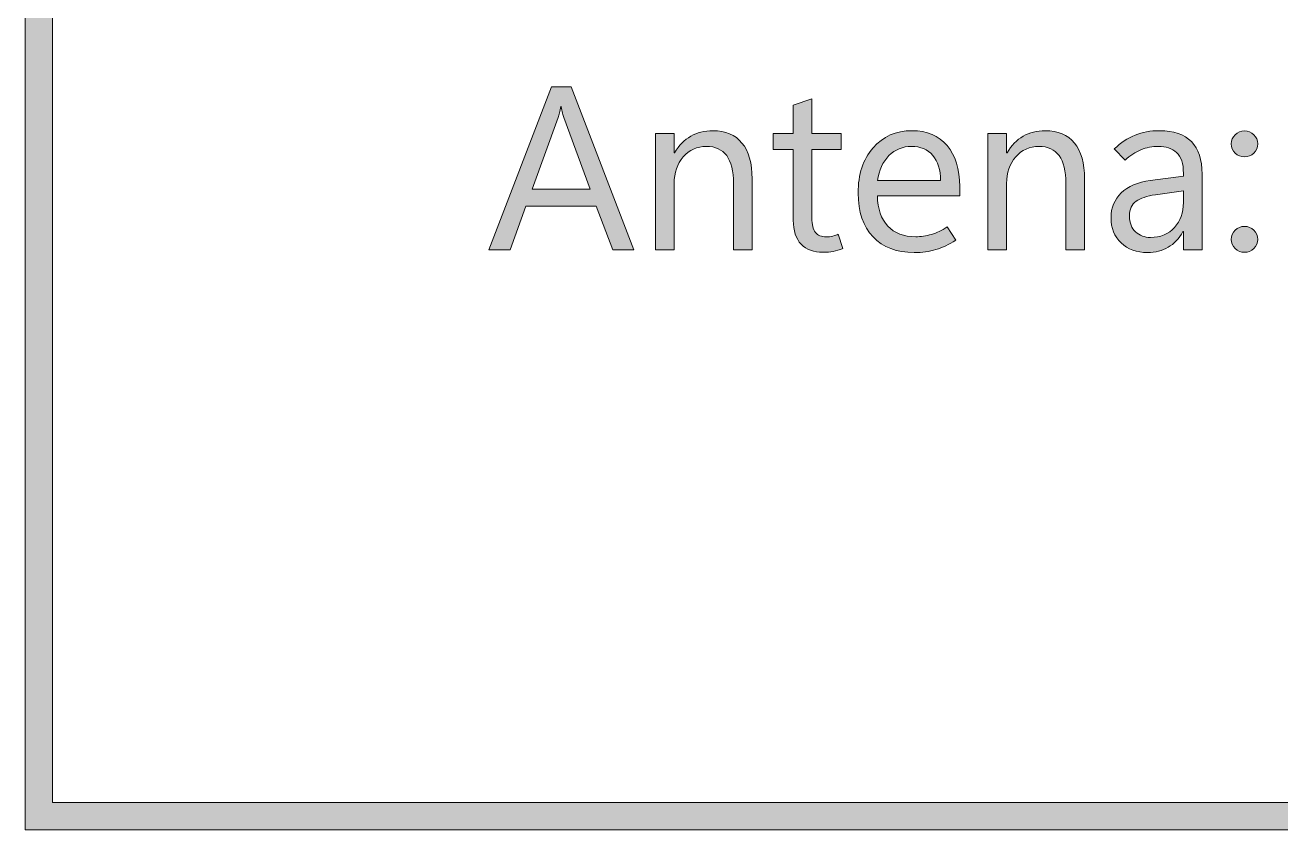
# Model space of a CAD drawing. Extents: x 0 to 227, y 0 to 170.
# Drawn here: x 0 to 64.7, y 0 to 41.5 of the extents above; entities that cross this region are included whole.
import ezdxf

# ---------------------------------------------------------------- set-up
doc = ezdxf.new("R2010")
doc.units = 0
doc.header["$MEASUREMENT"] = 0
doc.layers.add('Layer 1', color=7, linetype='Continuous')

# ---------------------------------------------------------------- blocks, each defined once
blk = doc.blocks.new('block 9')
at = {"layer": 'Layer 1', "true_color": 0x231f20}
h = blk.add_hatch(color=250, dxfattribs=at)
h.dxf.hatch_style = 2
h.paths.add_polyline_path([(23.902, 29.905), (27.125, 38.308), (28.145, 38.308), (31.379, 29.905), (30.289, 29.905), (29.439, 32.155), (25.801, 32.155), (24.998, 29.905)])
edge = h.paths.add_edge_path()
edge.add_spline(control_points=[(26.129, 33.04), (26.129, 33.04), (29.117, 33.04), (29.117, 33.04), (29.117, 33.04), (27.758, 36.726), (27.758, 36.726), (27.734, 36.784), (27.713, 36.86), (27.693, 36.954), (27.674, 37.048), (27.652, 37.159), (27.629, 37.288), (27.629, 37.288), (27.605, 37.288), (27.605, 37.288), (27.586, 37.171), (27.565, 37.065), (27.544, 36.972), (27.522, 36.878), (27.498, 36.796), (27.471, 36.726), (27.471, 36.726), (26.129, 33.04), (26.129, 33.04)], knot_values=[0, 0, 0, 0, 1, 1, 1, 2, 2, 2, 3, 3, 3, 4, 4, 4, 5, 5, 5, 6, 6, 6, 7, 7, 7, 8, 8, 8, 8], degree=3, periodic=1)
h = blk.add_hatch(color=250, dxfattribs=at)
h.dxf.hatch_style = 2
edge = h.paths.add_edge_path()
edge.add_spline(control_points=[(42.137, 29.976), (41.973, 29.909), (41.812, 29.859), (41.653, 29.826), (41.495, 29.793), (41.316, 29.776), (41.117, 29.776), (40.641, 29.776), (40.267, 29.916), (39.995, 30.195), (39.724, 30.475), (39.588, 30.888), (39.588, 31.435), (39.588, 31.435), (39.588, 35.085), (39.588, 35.085), (39.588, 35.085), (38.557, 35.085), (38.557, 35.085), (38.557, 35.085), (38.557, 35.905), (38.557, 35.905), (38.557, 35.905), (39.588, 35.905), (39.588, 35.905), (39.588, 35.905), (39.588, 37.37), (39.588, 37.37), (39.588, 37.37), (40.549, 37.681), (40.549, 37.681), (40.549, 37.681), (40.549, 35.905), (40.549, 35.905), (40.549, 35.905), (42.061, 35.905), (42.061, 35.905), (42.061, 35.905), (42.061, 35.085), (42.061, 35.085), (42.061, 35.085), (40.549, 35.085), (40.549, 35.085), (40.549, 35.085), (40.549, 31.546), (40.549, 31.546), (40.549, 31.202), (40.61, 30.954), (40.733, 30.802), (40.856, 30.649), (41.041, 30.573), (41.287, 30.573), (41.404, 30.573), (41.518, 30.587), (41.627, 30.614), (41.736, 30.642), (41.828, 30.673), (41.902, 30.708), (41.902, 30.708), (42.137, 29.976), (42.137, 29.976)], knot_values=[0, 0, 0, 0, 1, 1, 1, 2, 2, 2, 3, 3, 3, 4, 4, 4, 5, 5, 5, 6, 6, 6, 7, 7, 7, 8, 8, 8, 9, 9, 9, 10, 10, 10, 11, 11, 11, 12, 12, 12, 13, 13, 13, 14, 14, 14, 15, 15, 15, 16, 16, 16, 17, 17, 17, 18, 18, 18, 19, 19, 19, 20, 20, 20, 20], degree=3, periodic=1)
h = blk.add_hatch(color=250, dxfattribs=at)
h.dxf.hatch_style = 2
edge = h.paths.add_edge_path()
edge.add_spline(control_points=[(37.467, 29.905), (37.467, 29.905), (36.506, 29.905), (36.506, 29.905), (36.506, 29.905), (36.506, 33.327), (36.506, 33.327), (36.506, 33.964), (36.39, 34.441), (36.157, 34.76), (35.925, 35.078), (35.576, 35.237), (35.111, 35.237), (34.631, 35.237), (34.233, 35.057), (33.919, 34.695), (33.604, 34.334), (33.447, 33.878), (33.447, 33.327), (33.447, 33.327), (33.447, 29.905), (33.447, 29.905), (33.447, 29.905), (32.486, 29.905), (32.486, 29.905), (32.486, 29.905), (32.486, 35.905), (32.486, 35.905), (32.486, 35.905), (33.447, 35.905), (33.447, 35.905), (33.447, 35.905), (33.447, 34.909), (33.447, 34.909), (33.447, 34.909), (33.471, 34.909), (33.471, 34.909), (33.697, 35.288), (33.975, 35.572), (34.303, 35.762), (34.631, 35.951), (35.01, 36.046), (35.439, 36.046), (36.096, 36.046), (36.598, 35.834), (36.945, 35.41), (37.293, 34.986), (37.467, 34.374), (37.467, 33.573), (37.467, 33.573), (37.467, 29.905), (37.467, 29.905)], knot_values=[0, 0, 0, 0, 1, 1, 1, 2, 2, 2, 3, 3, 3, 4, 4, 4, 5, 5, 5, 6, 6, 6, 7, 7, 7, 8, 8, 8, 9, 9, 9, 10, 10, 10, 11, 11, 11, 12, 12, 12, 13, 13, 13, 14, 14, 14, 15, 15, 15, 16, 16, 16, 17, 17, 17, 17], degree=3, periodic=1)
h = blk.add_hatch(color=250, dxfattribs=at)
h.dxf.hatch_style = 2
edge = h.paths.add_edge_path()
edge.add_spline(control_points=[(48.166, 32.688), (48.166, 32.688), (43.924, 32.688), (43.924, 32.688), (43.939, 32.013), (44.118, 31.492), (44.46, 31.127), (44.802, 30.762), (45.281, 30.579), (45.898, 30.579), (46.168, 30.579), (46.438, 30.619), (46.71, 30.699), (46.981, 30.779), (47.25, 30.907), (47.516, 31.083), (47.516, 31.083), (47.961, 30.397), (47.961, 30.397), (47.621, 30.179), (47.281, 30.019), (46.941, 29.917), (46.602, 29.815), (46.229, 29.765), (45.822, 29.765), (44.916, 29.765), (44.209, 30.034), (43.701, 30.573), (43.193, 31.112), (42.938, 31.864), (42.934, 32.829), (42.93, 33.794), (43.185, 34.571), (43.698, 35.161), (44.212, 35.751), (44.879, 36.046), (45.699, 36.046), (46.48, 36.046), (47.087, 35.791), (47.519, 35.281), (47.95, 34.771), (48.166, 34.065), (48.166, 33.163), (48.166, 33.163), (48.166, 32.688), (48.166, 32.688)], knot_values=[0, 0, 0, 0, 1, 1, 1, 2, 2, 2, 3, 3, 3, 4, 4, 4, 5, 5, 5, 6, 6, 6, 7, 7, 7, 8, 8, 8, 9, 9, 9, 10, 10, 10, 11, 11, 11, 12, 12, 12, 13, 13, 13, 14, 14, 14, 15, 15, 15, 15], degree=3, periodic=1)
edge = h.paths.add_edge_path()
edge.add_spline(control_points=[(47.182, 33.474), (47.178, 34.028), (47.043, 34.461), (46.777, 34.771), (46.512, 35.082), (46.146, 35.237), (45.682, 35.237), (45.225, 35.237), (44.837, 35.078), (44.519, 34.76), (44.2, 34.441), (44.006, 34.013), (43.936, 33.474), (43.936, 33.474), (47.182, 33.474), (47.182, 33.474)], knot_values=[0, 0, 0, 0, 1, 1, 1, 2, 2, 2, 3, 3, 3, 4, 4, 4, 5, 5, 5, 5], degree=3, periodic=1)
h = blk.add_hatch(color=250, dxfattribs=at)
h.dxf.hatch_style = 2
edge = h.paths.add_edge_path()
edge.add_spline(control_points=[(54.6, 29.905), (54.6, 29.905), (53.639, 29.905), (53.639, 29.905), (53.639, 29.905), (53.639, 33.327), (53.639, 33.327), (53.639, 33.964), (53.522, 34.441), (53.29, 34.76), (53.058, 35.078), (52.709, 35.237), (52.244, 35.237), (51.764, 35.237), (51.366, 35.057), (51.052, 34.695), (50.737, 34.334), (50.58, 33.878), (50.58, 33.327), (50.58, 33.327), (50.58, 29.905), (50.58, 29.905), (50.58, 29.905), (49.619, 29.905), (49.619, 29.905), (49.619, 29.905), (49.619, 35.905), (49.619, 35.905), (49.619, 35.905), (50.58, 35.905), (50.58, 35.905), (50.58, 35.905), (50.58, 34.909), (50.58, 34.909), (50.58, 34.909), (50.604, 34.909), (50.604, 34.909), (50.83, 35.288), (51.107, 35.572), (51.436, 35.762), (51.764, 35.951), (52.143, 36.046), (52.572, 36.046), (53.229, 36.046), (53.73, 35.834), (54.078, 35.41), (54.426, 34.986), (54.6, 34.374), (54.6, 33.573), (54.6, 33.573), (54.6, 29.905), (54.6, 29.905)], knot_values=[0, 0, 0, 0, 1, 1, 1, 2, 2, 2, 3, 3, 3, 4, 4, 4, 5, 5, 5, 6, 6, 6, 7, 7, 7, 8, 8, 8, 9, 9, 9, 10, 10, 10, 11, 11, 11, 12, 12, 12, 13, 13, 13, 14, 14, 14, 15, 15, 15, 16, 16, 16, 17, 17, 17, 17], degree=3, periodic=1)
h = blk.add_hatch(color=250, dxfattribs=at)
h.dxf.hatch_style = 2
edge = h.paths.add_edge_path()
edge.add_spline(control_points=[(60.658, 29.905), (60.658, 29.905), (59.697, 29.905), (59.697, 29.905), (59.697, 29.905), (59.697, 30.843), (59.697, 30.843), (59.697, 30.843), (59.674, 30.843), (59.674, 30.843), (59.467, 30.483), (59.212, 30.214), (58.909, 30.034), (58.606, 29.854), (58.254, 29.765), (57.852, 29.765), (57.289, 29.765), (56.834, 29.929), (56.486, 30.257), (56.139, 30.585), (55.965, 31.021), (55.965, 31.563), (55.965, 32.075), (56.141, 32.499), (56.492, 32.835), (56.844, 33.171), (57.342, 33.386), (57.986, 33.479), (57.986, 33.479), (59.697, 33.708), (59.697, 33.708), (59.697, 33.708), (59.697, 33.843), (59.697, 33.843), (59.697, 34.347), (59.58, 34.705), (59.346, 34.918), (59.111, 35.131), (58.799, 35.237), (58.408, 35.237), (58.096, 35.237), (57.795, 35.179), (57.506, 35.062), (57.217, 34.944), (56.945, 34.765), (56.691, 34.522), (56.691, 34.522), (56.129, 35.103), (56.129, 35.103), (56.465, 35.427), (56.822, 35.665), (57.201, 35.817), (57.58, 35.97), (58.002, 36.046), (58.467, 36.046), (59.193, 36.046), (59.74, 35.859), (60.107, 35.486), (60.475, 35.113), (60.658, 34.554), (60.658, 33.808), (60.658, 33.808), (60.658, 29.905), (60.658, 29.905)], knot_values=[0, 0, 0, 0, 1, 1, 1, 2, 2, 2, 3, 3, 3, 4, 4, 4, 5, 5, 5, 6, 6, 6, 7, 7, 7, 8, 8, 8, 9, 9, 9, 10, 10, 10, 11, 11, 11, 12, 12, 12, 13, 13, 13, 14, 14, 14, 15, 15, 15, 16, 16, 16, 17, 17, 17, 18, 18, 18, 19, 19, 19, 20, 20, 20, 21, 21, 21, 21], degree=3, periodic=1)
edge = h.paths.add_edge_path()
edge.add_spline(control_points=[(59.697, 32.343), (59.697, 32.343), (59.697, 32.94), (59.697, 32.94), (59.697, 32.94), (58.25, 32.741), (58.25, 32.741), (57.809, 32.679), (57.477, 32.567), (57.254, 32.407), (57.031, 32.247), (56.92, 31.995), (56.92, 31.651), (56.92, 31.292), (57.024, 31.018), (57.233, 30.828), (57.442, 30.639), (57.697, 30.544), (57.998, 30.544), (58.518, 30.544), (58.931, 30.714), (59.237, 31.054), (59.544, 31.394), (59.697, 31.823), (59.697, 32.343)], knot_values=[0, 0, 0, 0, 1, 1, 1, 2, 2, 2, 3, 3, 3, 4, 4, 4, 5, 5, 5, 6, 6, 6, 7, 7, 7, 8, 8, 8, 8], degree=3, periodic=1)
h = blk.add_hatch(color=250, dxfattribs=at)
h.dxf.hatch_style = 2
edge = h.paths.add_edge_path()
edge.add_spline(control_points=[(62.844, 34.698), (62.656, 34.698), (62.496, 34.764), (62.363, 34.895), (62.23, 35.025), (62.164, 35.183), (62.164, 35.366), (62.164, 35.554), (62.23, 35.712), (62.363, 35.841), (62.496, 35.97), (62.656, 36.034), (62.844, 36.034), (63.031, 36.034), (63.191, 35.97), (63.324, 35.841), (63.457, 35.712), (63.523, 35.554), (63.523, 35.366), (63.523, 35.183), (63.457, 35.025), (63.324, 34.895), (63.191, 34.764), (63.031, 34.698), (62.844, 34.698)], knot_values=[0, 0, 0, 0, 1, 1, 1, 2, 2, 2, 3, 3, 3, 4, 4, 4, 5, 5, 5, 6, 6, 6, 7, 7, 7, 8, 8, 8, 8], degree=3, periodic=1)
edge = h.paths.add_edge_path()
edge.add_spline(control_points=[(62.844, 29.776), (62.656, 29.776), (62.496, 29.842), (62.363, 29.973), (62.23, 30.104), (62.164, 30.261), (62.164, 30.444), (62.164, 30.624), (62.23, 30.78), (62.363, 30.913), (62.496, 31.046), (62.656, 31.112), (62.844, 31.112), (63.031, 31.112), (63.191, 31.046), (63.324, 30.913), (63.457, 30.78), (63.523, 30.624), (63.523, 30.444), (63.523, 30.261), (63.457, 30.104), (63.324, 29.973), (63.191, 29.842), (63.031, 29.776), (62.844, 29.776)], knot_values=[0, 0, 0, 0, 1, 1, 1, 2, 2, 2, 3, 3, 3, 4, 4, 4, 5, 5, 5, 6, 6, 6, 7, 7, 7, 8, 8, 8, 8], degree=3, periodic=1)
at = {"layer": 'Layer 1', "lineweight": 0}
blk.add_lwpolyline([(23.902, 29.905), (27.125, 38.308), (28.145, 38.308), (31.379, 29.905), (30.289, 29.905), (29.439, 32.155), (25.801, 32.155), (24.998, 29.905), (23.902, 29.905)], dxfattribs=at)
for points, knots in [([(42.137, 29.976), (41.973, 29.909), (41.812, 29.859), (41.653, 29.826), (41.495, 29.793), (41.316, 29.776), (41.117, 29.776), (40.641, 29.776), (40.267, 29.916), (39.995, 30.195), (39.724, 30.475), (39.588, 30.888), (39.588, 31.435), (39.588, 31.435), (39.588, 35.085), (39.588, 35.085), (39.588, 35.085), (38.557, 35.085), (38.557, 35.085), (38.557, 35.085), (38.557, 35.905), (38.557, 35.905), (38.557, 35.905), (39.588, 35.905), (39.588, 35.905), (39.588, 35.905), (39.588, 37.37), (39.588, 37.37), (39.588, 37.37), (40.549, 37.681), (40.549, 37.681), (40.549, 37.681), (40.549, 35.905), (40.549, 35.905), (40.549, 35.905), (42.061, 35.905), (42.061, 35.905), (42.061, 35.905), (42.061, 35.085), (42.061, 35.085), (42.061, 35.085), (40.549, 35.085), (40.549, 35.085), (40.549, 35.085), (40.549, 31.546), (40.549, 31.546), (40.549, 31.202), (40.61, 30.954), (40.733, 30.802), (40.856, 30.649), (41.041, 30.573), (41.287, 30.573), (41.404, 30.573), (41.518, 30.587), (41.627, 30.614), (41.736, 30.642), (41.828, 30.673), (41.902, 30.708), (41.902, 30.708), (42.137, 29.976), (42.137, 29.976)], [0, 0, 0, 0, 1, 1, 1, 2, 2, 2, 3, 3, 3, 4, 4, 4, 5, 5, 5, 6, 6, 6, 7, 7, 7, 8, 8, 8, 9, 9, 9, 10, 10, 10, 11, 11, 11, 12, 12, 12, 13, 13, 13, 14, 14, 14, 15, 15, 15, 16, 16, 16, 17, 17, 17, 18, 18, 18, 19, 19, 19, 20, 20, 20, 20]), ([(26.129, 33.04), (26.129, 33.04), (29.117, 33.04), (29.117, 33.04), (29.117, 33.04), (27.758, 36.726), (27.758, 36.726), (27.734, 36.784), (27.713, 36.86), (27.693, 36.954), (27.674, 37.048), (27.652, 37.159), (27.629, 37.288), (27.629, 37.288), (27.605, 37.288), (27.605, 37.288), (27.586, 37.171), (27.565, 37.065), (27.544, 36.972), (27.522, 36.878), (27.498, 36.796), (27.471, 36.726), (27.471, 36.726), (26.129, 33.04), (26.129, 33.04)], [0, 0, 0, 0, 1, 1, 1, 2, 2, 2, 3, 3, 3, 4, 4, 4, 5, 5, 5, 6, 6, 6, 7, 7, 7, 8, 8, 8, 8]), ([(37.467, 29.905), (37.467, 29.905), (36.506, 29.905), (36.506, 29.905), (36.506, 29.905), (36.506, 33.327), (36.506, 33.327), (36.506, 33.964), (36.39, 34.441), (36.157, 34.76), (35.925, 35.078), (35.576, 35.237), (35.111, 35.237), (34.631, 35.237), (34.233, 35.057), (33.919, 34.695), (33.604, 34.334), (33.447, 33.878), (33.447, 33.327), (33.447, 33.327), (33.447, 29.905), (33.447, 29.905), (33.447, 29.905), (32.486, 29.905), (32.486, 29.905), (32.486, 29.905), (32.486, 35.905), (32.486, 35.905), (32.486, 35.905), (33.447, 35.905), (33.447, 35.905), (33.447, 35.905), (33.447, 34.909), (33.447, 34.909), (33.447, 34.909), (33.471, 34.909), (33.471, 34.909), (33.697, 35.288), (33.975, 35.572), (34.303, 35.762), (34.631, 35.951), (35.01, 36.046), (35.439, 36.046), (36.096, 36.046), (36.598, 35.834), (36.945, 35.41), (37.293, 34.986), (37.467, 34.374), (37.467, 33.573), (37.467, 33.573), (37.467, 29.905), (37.467, 29.905)], [0, 0, 0, 0, 1, 1, 1, 2, 2, 2, 3, 3, 3, 4, 4, 4, 5, 5, 5, 6, 6, 6, 7, 7, 7, 8, 8, 8, 9, 9, 9, 10, 10, 10, 11, 11, 11, 12, 12, 12, 13, 13, 13, 14, 14, 14, 15, 15, 15, 16, 16, 16, 17, 17, 17, 17]), ([(48.166, 32.688), (48.166, 32.688), (43.924, 32.688), (43.924, 32.688), (43.939, 32.013), (44.118, 31.492), (44.46, 31.127), (44.802, 30.762), (45.281, 30.579), (45.898, 30.579), (46.168, 30.579), (46.438, 30.619), (46.71, 30.699), (46.981, 30.779), (47.25, 30.907), (47.516, 31.083), (47.516, 31.083), (47.961, 30.397), (47.961, 30.397), (47.621, 30.179), (47.281, 30.019), (46.941, 29.917), (46.602, 29.815), (46.229, 29.765), (45.822, 29.765), (44.916, 29.765), (44.209, 30.034), (43.701, 30.573), (43.193, 31.112), (42.938, 31.864), (42.934, 32.829), (42.93, 33.794), (43.185, 34.571), (43.698, 35.161), (44.212, 35.751), (44.879, 36.046), (45.699, 36.046), (46.48, 36.046), (47.087, 35.791), (47.519, 35.281), (47.95, 34.771), (48.166, 34.065), (48.166, 33.163), (48.166, 33.163), (48.166, 32.688), (48.166, 32.688)], [0, 0, 0, 0, 1, 1, 1, 2, 2, 2, 3, 3, 3, 4, 4, 4, 5, 5, 5, 6, 6, 6, 7, 7, 7, 8, 8, 8, 9, 9, 9, 10, 10, 10, 11, 11, 11, 12, 12, 12, 13, 13, 13, 14, 14, 14, 15, 15, 15, 15]), ([(54.6, 29.905), (54.6, 29.905), (53.639, 29.905), (53.639, 29.905), (53.639, 29.905), (53.639, 33.327), (53.639, 33.327), (53.639, 33.964), (53.522, 34.441), (53.29, 34.76), (53.058, 35.078), (52.709, 35.237), (52.244, 35.237), (51.764, 35.237), (51.366, 35.057), (51.052, 34.695), (50.737, 34.334), (50.58, 33.878), (50.58, 33.327), (50.58, 33.327), (50.58, 29.905), (50.58, 29.905), (50.58, 29.905), (49.619, 29.905), (49.619, 29.905), (49.619, 29.905), (49.619, 35.905), (49.619, 35.905), (49.619, 35.905), (50.58, 35.905), (50.58, 35.905), (50.58, 35.905), (50.58, 34.909), (50.58, 34.909), (50.58, 34.909), (50.604, 34.909), (50.604, 34.909), (50.83, 35.288), (51.107, 35.572), (51.436, 35.762), (51.764, 35.951), (52.143, 36.046), (52.572, 36.046), (53.229, 36.046), (53.73, 35.834), (54.078, 35.41), (54.426, 34.986), (54.6, 34.374), (54.6, 33.573), (54.6, 33.573), (54.6, 29.905), (54.6, 29.905)], [0, 0, 0, 0, 1, 1, 1, 2, 2, 2, 3, 3, 3, 4, 4, 4, 5, 5, 5, 6, 6, 6, 7, 7, 7, 8, 8, 8, 9, 9, 9, 10, 10, 10, 11, 11, 11, 12, 12, 12, 13, 13, 13, 14, 14, 14, 15, 15, 15, 16, 16, 16, 17, 17, 17, 17]), ([(60.658, 29.905), (60.658, 29.905), (59.697, 29.905), (59.697, 29.905), (59.697, 29.905), (59.697, 30.843), (59.697, 30.843), (59.697, 30.843), (59.674, 30.843), (59.674, 30.843), (59.467, 30.483), (59.212, 30.214), (58.909, 30.034), (58.606, 29.854), (58.254, 29.765), (57.852, 29.765), (57.289, 29.765), (56.834, 29.929), (56.486, 30.257), (56.139, 30.585), (55.965, 31.021), (55.965, 31.563), (55.965, 32.075), (56.141, 32.499), (56.492, 32.835), (56.844, 33.171), (57.342, 33.386), (57.986, 33.479), (57.986, 33.479), (59.697, 33.708), (59.697, 33.708), (59.697, 33.708), (59.697, 33.843), (59.697, 33.843), (59.697, 34.347), (59.58, 34.705), (59.346, 34.918), (59.111, 35.131), (58.799, 35.237), (58.408, 35.237), (58.096, 35.237), (57.795, 35.179), (57.506, 35.062), (57.217, 34.944), (56.945, 34.765), (56.691, 34.522), (56.691, 34.522), (56.129, 35.103), (56.129, 35.103), (56.465, 35.427), (56.822, 35.665), (57.201, 35.817), (57.58, 35.97), (58.002, 36.046), (58.467, 36.046), (59.193, 36.046), (59.74, 35.859), (60.107, 35.486), (60.475, 35.113), (60.658, 34.554), (60.658, 33.808), (60.658, 33.808), (60.658, 29.905), (60.658, 29.905)], [0, 0, 0, 0, 1, 1, 1, 2, 2, 2, 3, 3, 3, 4, 4, 4, 5, 5, 5, 6, 6, 6, 7, 7, 7, 8, 8, 8, 9, 9, 9, 10, 10, 10, 11, 11, 11, 12, 12, 12, 13, 13, 13, 14, 14, 14, 15, 15, 15, 16, 16, 16, 17, 17, 17, 18, 18, 18, 19, 19, 19, 20, 20, 20, 21, 21, 21, 21]), ([(62.844, 34.698), (62.656, 34.698), (62.496, 34.764), (62.363, 34.895), (62.23, 35.025), (62.164, 35.183), (62.164, 35.366), (62.164, 35.554), (62.23, 35.712), (62.363, 35.841), (62.496, 35.97), (62.656, 36.034), (62.844, 36.034), (63.031, 36.034), (63.191, 35.97), (63.324, 35.841), (63.457, 35.712), (63.523, 35.554), (63.523, 35.366), (63.523, 35.183), (63.457, 35.025), (63.324, 34.895), (63.191, 34.764), (63.031, 34.698), (62.844, 34.698)], [0, 0, 0, 0, 1, 1, 1, 2, 2, 2, 3, 3, 3, 4, 4, 4, 5, 5, 5, 6, 6, 6, 7, 7, 7, 8, 8, 8, 8]), ([(47.182, 33.474), (47.178, 34.028), (47.043, 34.461), (46.777, 34.771), (46.512, 35.082), (46.146, 35.237), (45.682, 35.237), (45.225, 35.237), (44.837, 35.078), (44.519, 34.76), (44.2, 34.441), (44.006, 34.013), (43.936, 33.474), (43.936, 33.474), (47.182, 33.474), (47.182, 33.474)], [0, 0, 0, 0, 1, 1, 1, 2, 2, 2, 3, 3, 3, 4, 4, 4, 5, 5, 5, 5]), ([(59.697, 32.343), (59.697, 32.343), (59.697, 32.94), (59.697, 32.94), (59.697, 32.94), (58.25, 32.741), (58.25, 32.741), (57.809, 32.679), (57.477, 32.567), (57.254, 32.407), (57.031, 32.247), (56.92, 31.995), (56.92, 31.651), (56.92, 31.292), (57.024, 31.018), (57.233, 30.828), (57.442, 30.639), (57.697, 30.544), (57.998, 30.544), (58.518, 30.544), (58.931, 30.714), (59.237, 31.054), (59.544, 31.394), (59.697, 31.823), (59.697, 32.343)], [0, 0, 0, 0, 1, 1, 1, 2, 2, 2, 3, 3, 3, 4, 4, 4, 5, 5, 5, 6, 6, 6, 7, 7, 7, 8, 8, 8, 8]), ([(62.844, 29.776), (62.656, 29.776), (62.496, 29.842), (62.363, 29.973), (62.23, 30.104), (62.164, 30.261), (62.164, 30.444), (62.164, 30.624), (62.23, 30.78), (62.363, 30.913), (62.496, 31.046), (62.656, 31.112), (62.844, 31.112), (63.031, 31.112), (63.191, 31.046), (63.324, 30.913), (63.457, 30.78), (63.523, 30.624), (63.523, 30.444), (63.523, 30.261), (63.457, 30.104), (63.324, 29.973), (63.191, 29.842), (63.031, 29.776), (62.844, 29.776)], [0, 0, 0, 0, 1, 1, 1, 2, 2, 2, 3, 3, 3, 4, 4, 4, 5, 5, 5, 6, 6, 6, 7, 7, 7, 8, 8, 8, 8])]:
    blk.add_open_spline(points, degree=3, knots=knots, dxfattribs=at)

msp = doc.modelspace()

# ---------------------------------------------------------------- hatches: boundary and pattern name
at = {"layer": 'Layer 1', "true_color": 0x231f20}
h = msp.add_hatch(color=250, dxfattribs=at)
h.dxf.hatch_style = 2
h.paths.add_polyline_path([(1.417, 168.662), (225.354, 168.662), (225.354, 1.418), (1.417, 1.418)])
h.paths.add_polyline_path([(0, 0), (226.771, 0), (226.771, 170.078), (0, 170.078)])

# ---------------------------------------------------------------- linework, layer by layer
at = {"layer": 'Layer 1', "lineweight": 0}
for points in [[(0, 0), (226.771, 0), (226.771, 170.078), (0, 170.078), (0, 0)], [(1.417, 168.662), (225.354, 168.662), (225.354, 1.418), (1.417, 1.418), (1.417, 168.662)]]:
    msp.add_lwpolyline(points, dxfattribs=at)

# ---------------------------------------------------------------- block references
at = {"layer": 'Layer 1'}
msp.add_blockref('block 9', (0, 0), dxfattribs=at)

doc.saveas('drawing.dxf')
